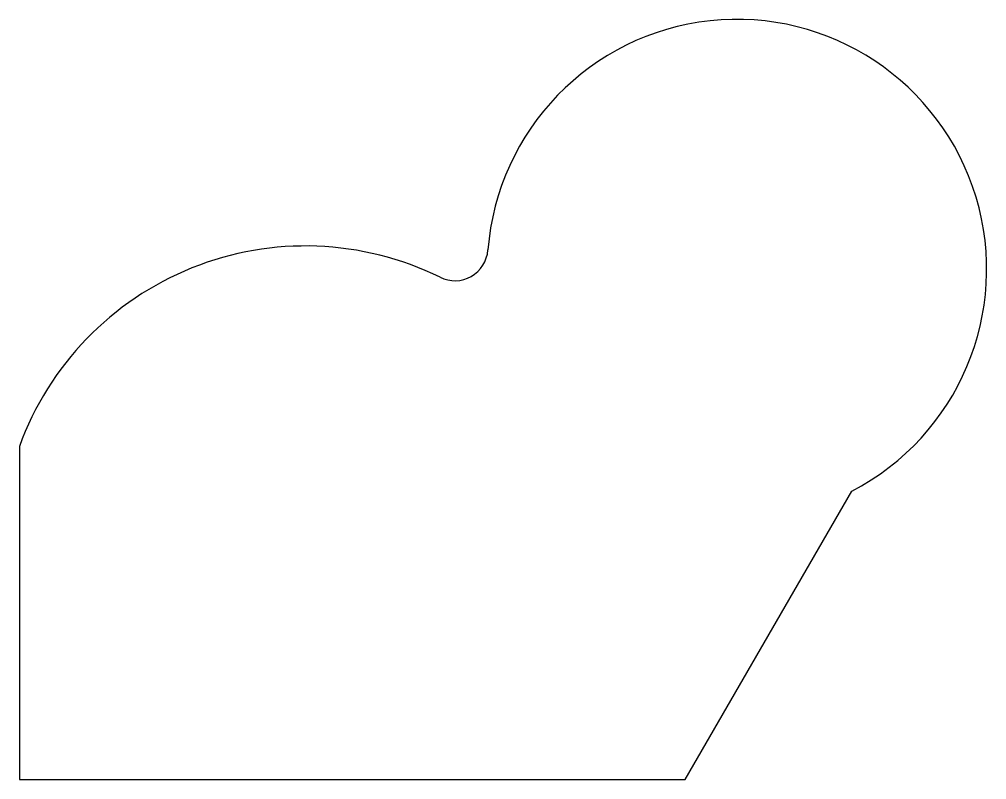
# Model space of a CAD drawing. Header units: metres. Extents: x 0 to 58.1, y 0 to 45.6.
import ezdxf

# ---------------------------------------------------------------- set-up
doc = ezdxf.new("R2010")
doc.units = ezdxf.units.M

msp = doc.modelspace()

# ---------------------------------------------------------------- linework, layer by layer
at = {"layer": 'PARAMETRIX'}
for p, q in [((0, 20), (0, 0)), ((40, 0), (50, 17.3205)), ((0, 0), (40, 0))]:
    msp.add_line(p, q, dxfattribs=at)
for centre, radius, start, end in [((43.0984, 30.6385), 15, 297.3941, 175.5794), ((17.1876, 13.7442), 18.2907, 63.7909, 160), ((26.149, 31.9488), 2, 243.7909, 355.5794)]:
    msp.add_arc(centre, radius, start, end, dxfattribs=at)

doc.saveas('drawing.dxf')
